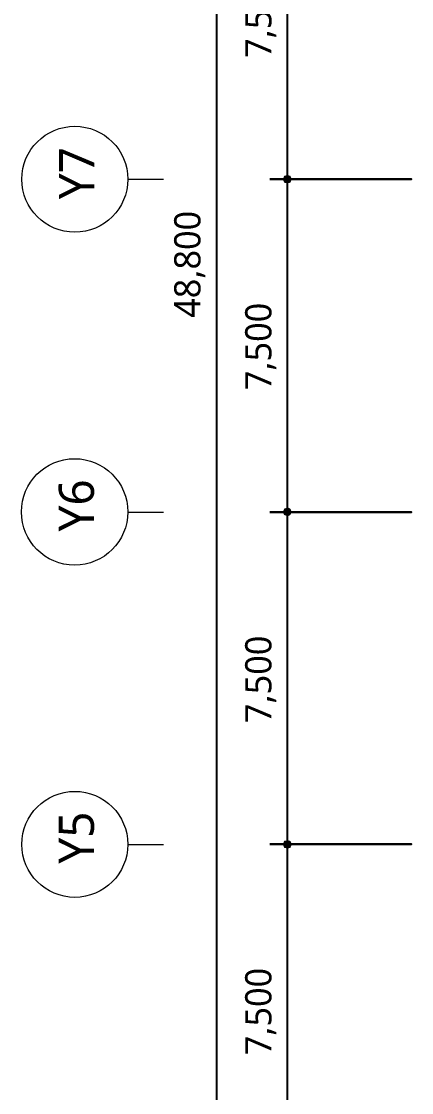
# Model space of a CAD drawing. Header units: millimetres. Extents: x -4048 to 127016, y -1911 to 106724.
# Drawn here: x -4048 to 4761, y 44318 to 68490 of the extents above; entities that cross this region are included whole.
import ezdxf

# ---------------------------------------------------------------- set-up
doc = ezdxf.new("R2010")
doc.units = ezdxf.units.MM
for name, color, linetype in [('PDF_문자', 7, 'Continuous'), ('PDF_솔리드 채우기', 7, 'Continuous'), ('PDF_형상', 7, 'Continuous')]:
    doc.layers.add(name, color=color, linetype=linetype)
doc.styles.add('PDF 맑은 고딕', font='malgun.ttf')

msp = doc.modelspace()

# ---------------------------------------------------------------- linework, layer by layer
at = {"layer": 'PDF_솔리드 채우기', "transparency": 33554559}
for points in [[(1962, 65022), (1885, 65006), (1962, 64928)], [(1962, 65022), (1885, 65006), (1962, 64928)], [(2025, 65006), (1962, 65022), (1962, 64928)], [(2025, 65006), (1962, 65022), (1962, 64928)], [(1885, 65006), (1853, 64928), (1962, 64928)], [(1885, 65006), (1853, 64928), (1962, 64928)], [(1853, 64928), (1885, 64851), (1962, 64928)], [(1853, 64928), (1885, 64851), (1962, 64928)], [(1885, 64851), (1962, 64835), (1962, 64928)], [(1885, 64851), (1962, 64835), (1962, 64928)], [(2056, 64928), (2025, 65006), (1962, 64928)], [(2056, 64928), (2025, 65006), (1962, 64928)], [(1962, 64835), (2025, 64851), (1962, 64928)], [(2025, 64851), (2056, 64928), (1962, 64928)], [(1962, 64835), (2025, 64851), (1962, 64928)], [(2025, 64851), (2056, 64928), (1962, 64928)], [(1885, 57494), (1853, 57416), (1962, 57416)], [(1885, 57494), (1853, 57416), (1962, 57416)], [(1853, 57416), (1885, 57354), (1962, 57416)], [(1853, 57416), (1885, 57354), (1962, 57416)], [(1962, 57525), (1885, 57494), (1962, 57416)], [(1962, 57525), (1885, 57494), (1962, 57416)], [(1885, 57354), (1962, 57323), (1962, 57416)], [(1885, 57354), (1962, 57323), (1962, 57416)], [(2025, 57494), (1962, 57525), (1962, 57416)], [(2025, 57494), (1962, 57525), (1962, 57416)], [(2056, 57416), (2025, 57494), (1962, 57416)], [(2056, 57416), (2025, 57494), (1962, 57416)], [(1962, 57323), (2025, 57354), (1962, 57416)], [(2025, 57354), (2056, 57416), (1962, 57416)], [(1962, 57323), (2025, 57354), (1962, 57416)], [(2025, 57354), (2056, 57416), (1962, 57416)], [(1885, 49998), (1853, 49920), (1962, 49920)], [(1885, 49998), (1853, 49920), (1962, 49920)], [(1853, 49920), (1885, 49842), (1962, 49920)], [(1853, 49920), (1885, 49842), (1962, 49920)], [(1962, 50013), (1885, 49998), (1962, 49920)], [(1962, 50013), (1885, 49998), (1962, 49920)], [(1885, 49842), (1962, 49827), (1962, 49920)], [(1885, 49842), (1962, 49827), (1962, 49920)], [(2025, 49998), (1962, 50013), (1962, 49920)], [(2025, 49998), (1962, 50013), (1962, 49920)], [(2056, 49920), (2025, 49998), (1962, 49920)], [(2056, 49920), (2025, 49998), (1962, 49920)], [(1962, 49827), (2025, 49842), (1962, 49920)], [(2025, 49842), (2056, 49920), (1962, 49920)], [(1962, 49827), (2025, 49842), (1962, 49920)], [(2025, 49842), (2056, 49920), (1962, 49920)]]:
    msp.add_solid(points, dxfattribs=at)
at = {"layer": 'PDF_형상', "lineweight": 25}
for points in [[(360, 87838), (360, 38212)], [(1962, 64526), (1962, 72831)], [(1962, 57030), (1962, 65334)], [(1962, 49518), (1962, 57823)], [(1962, 42022), (1962, 50327)]]:
    msp.add_lwpolyline(points, dxfattribs=at)
at = {"layer": 'PDF_형상', "lineweight": 5}
for points in [[(-1646, 64928), (-837, 64928)], [(-1646, 57416), (-837, 57416)], [(-1646, 49920), (-837, 49920)]]:
    msp.add_lwpolyline(points, dxfattribs=at)
at = {"layer": 'PDF_형상', "lineweight": 25}
for points in [[(1557, 64930), (4761, 64930)], [(1557, 57418), (4761, 57418)], [(1557, 49922), (4761, 49922)]]:
    msp.add_lwpolyline(points, close=True, dxfattribs=at)
at = {"layer": 'PDF_형상', "lineweight": 5}
for centre, radius in [((-2842, 64928), 1196), ((-2847, 57422), 1201), ((-2842, 49920), 1196)]:
    msp.add_circle(centre, radius, dxfattribs=at)

# ---------------------------------------------------------------- texts
at = {"layer": 'PDF_문자', "attachment_point": 4, "rotation": 90, "style": 'PDF 맑은 고딕'}
for s, insert, char_height in [('7,500', (1354, 67666), 592.5), ('Y7', (-2801, 64478), 793.7), ('48,800', (-248, 61802), 592.5), ('7,500', (1354, 60169), 592.5), ('Y6', (-2801, 56981), 793.7), ('7,500', (1354, 52657), 592.5), ('Y5', (-2801, 49484), 793.7), ('7,500', (1354, 45161), 592.5)]:
    msp.add_mtext(s, dxfattribs=dict(at, insert=insert, char_height=char_height))

doc.saveas('drawing.dxf')
